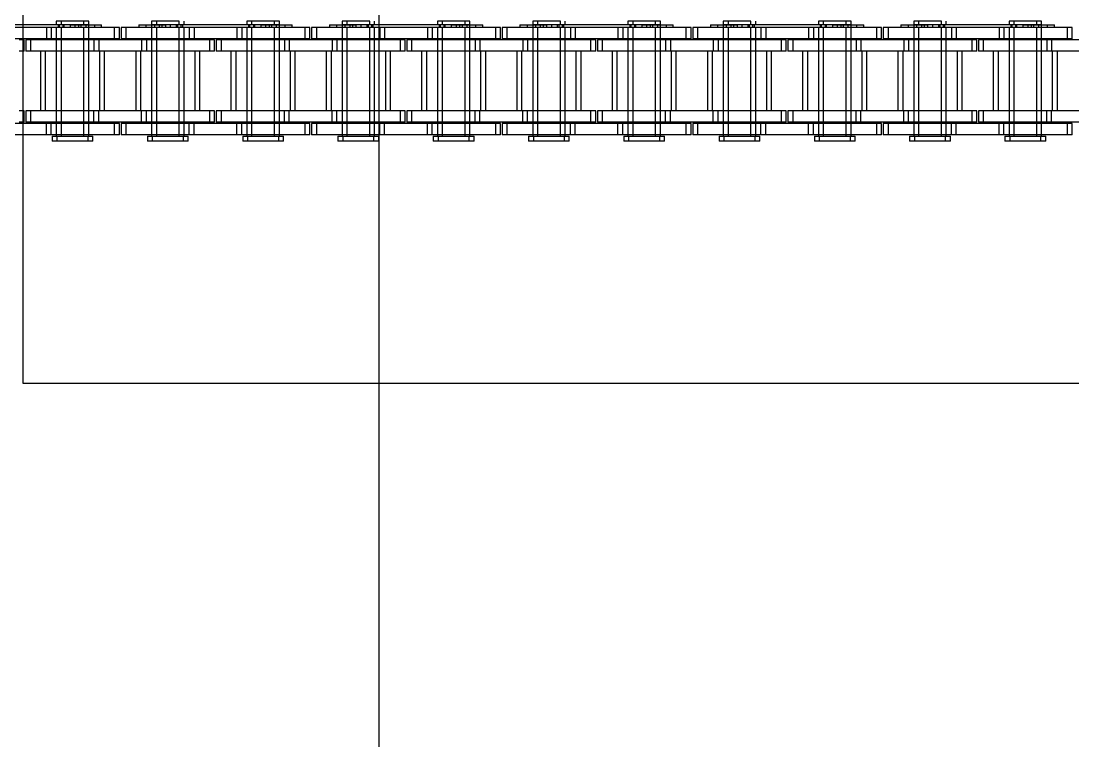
# Model space of a CAD drawing. Header units: metres. Extents: x 0 to 21025, y 0 to 14850.
# Drawn here: x 5540.3 to 5680.5, y 9213.5 to 9309.4 of the extents above; entities that cross this region are included whole.
import ezdxf

# ---------------------------------------------------------------- set-up
doc = ezdxf.new("R2010")
doc.units = ezdxf.units.M
doc.header["$LTSCALE"] = 25
doc.linetypes.add('HIDDEN2', pattern=[4.7625, 3.175, -1.5875])
doc.layers.add('SL4', color=4, linetype='Continuous')
doc.layers.add('ST1', color=7, linetype='HIDDEN2')

msp = doc.modelspace()

# ---------------------------------------------------------------- linework, layer by layer
at = {"layer": 'SL4'}
for p, q in [((5540.514, 9326.624), (5540.514, 9261.149)), ((5540.514, 9308.873), (5535.514, 9308.873)), ((5540.514, 9308.541), (5537.303, 9308.541)), ((5540.514, 9307.021), (5537.303, 9307.021)), ((5540.514, 9306.869), (5540.048, 9306.869)), ((5540.514, 9305.349), (5540.048, 9305.349)), ((5540.514, 9297.419), (5540.048, 9297.419)), ((5540.514, 9295.747), (5537.303, 9295.747)), ((5540.514, 9295.899), (5540.048, 9295.899)), ((5540.514, 9294.227), (5537.303, 9294.227)), ((5540.514, 9261.149), (6206.092, 9261.149)), ((5588.014, 9121.619), (5588.014, 9261.149))]:
    msp.add_line(p, q, dxfattribs=at)
at = {"layer": 'ST1'}
for p, q in [((5588.014, 9261.149), (5588.014, 9333.621)), ((5548.673, 9309.384), (5544.983, 9309.384)), ((5544.983, 9309.384), (5544.983, 9308.91)), ((5545.623, 9309.384), (5545.623, 9308.91)), ((5549.313, 9309.384), (5548.673, 9309.384)), ((5548.673, 9308.91), (5548.673, 9309.384)), ((5549.313, 9308.91), (5549.313, 9309.384)), ((5561.373, 9309.384), (5557.683, 9309.384)), ((5557.683, 9309.384), (5557.683, 9308.91)), ((5558.323, 9309.384), (5558.323, 9308.91)), ((5561.373, 9308.91), (5561.373, 9309.384)), ((5562.013, 9308.91), (5562.013, 9309.384)), ((5574.073, 9309.384), (5570.383, 9309.384)), ((5570.383, 9309.384), (5570.383, 9308.91)), ((5571.023, 9309.384), (5571.023, 9308.91)), ((5574.713, 9309.384), (5574.073, 9309.384)), ((5574.073, 9308.91), (5574.073, 9309.384)), ((5574.713, 9308.91), (5574.713, 9309.384)), ((5586.773, 9309.384), (5583.083, 9309.384)), ((5583.083, 9309.384), (5583.083, 9308.91)), ((5583.723, 9309.384), (5583.723, 9308.91)), ((5586.773, 9308.91), (5586.773, 9309.384)), ((5587.413, 9308.91), (5587.413, 9309.384)), ((5599.473, 9309.384), (5595.783, 9309.384)), ((5595.783, 9309.384), (5595.783, 9308.91)), ((5596.423, 9309.384), (5596.423, 9308.91)), ((5600.113, 9309.384), (5599.473, 9309.384)), ((5599.473, 9308.91), (5599.473, 9309.384)), ((5600.113, 9308.91), (5600.113, 9309.384)), ((5612.173, 9309.384), (5608.483, 9309.384)), ((5608.483, 9309.384), (5608.483, 9308.91)), ((5609.123, 9309.384), (5609.123, 9308.91)), ((5612.173, 9308.91), (5612.173, 9309.384)), ((5612.813, 9308.91), (5612.813, 9309.384)), ((5624.873, 9309.384), (5621.183, 9309.384)), ((5621.183, 9309.384), (5621.183, 9308.91)), ((5621.823, 9309.384), (5621.823, 9308.91)), ((5625.513, 9309.384), (5624.873, 9309.384)), ((5624.873, 9308.91), (5624.873, 9309.384)), ((5625.513, 9308.91), (5625.513, 9309.384)), ((5637.573, 9309.384), (5633.883, 9309.384)), ((5633.883, 9309.384), (5633.883, 9308.91)), ((5634.523, 9309.384), (5634.523, 9308.91)), ((5637.573, 9308.91), (5637.573, 9309.384)), ((5638.213, 9308.91), (5638.213, 9309.384)), ((5650.273, 9309.384), (5646.583, 9309.384)), ((5646.583, 9309.384), (5646.583, 9308.91)), ((5647.223, 9309.384), (5647.223, 9308.91)), ((5650.913, 9309.384), (5650.273, 9309.384)), ((5650.273, 9308.91), (5650.273, 9309.384)), ((5650.913, 9308.91), (5650.913, 9309.384)), ((5662.973, 9309.384), (5659.283, 9309.384)), ((5659.283, 9309.384), (5659.283, 9308.91)), ((5659.922, 9309.384), (5659.922, 9308.91)), ((5662.973, 9308.91), (5662.973, 9309.384)), ((5663.612, 9308.91), (5663.612, 9309.384)), ((5675.673, 9309.384), (5671.983, 9309.384)), ((5671.983, 9309.384), (5671.983, 9308.91)), ((5672.622, 9309.384), (5672.622, 9308.91)), ((5676.312, 9309.384), (5675.673, 9309.384)), ((5675.673, 9308.91), (5675.673, 9309.384)), ((5676.312, 9308.91), (5676.312, 9309.384)), ((5546.828, 9308.873), (5540.514, 9308.873)), ((5543.653, 9308.541), (5540.514, 9308.541)), ((5543.653, 9308.541), (5543.653, 9307.021)), ((5552.748, 9308.541), (5543.653, 9308.541)), ((5544.293, 9308.541), (5544.293, 9307.021)), ((5544.983, 9308.91), (5548.673, 9308.91)), ((5544.983, 9308.541), (5544.983, 9307.021)), ((5544.983, 9308.541), (5544.983, 9294.042)), ((5545.209, 9308.873), (5545.209, 9308.541)), ((5545.352, 9308.91), (5545.352, 9308.541)), ((5545.623, 9308.541), (5545.623, 9307.021)), ((5545.623, 9308.541), (5545.623, 9294.042)), ((5545.849, 9308.873), (5545.849, 9308.541)), ((5545.992, 9308.91), (5545.992, 9308.541)), ((5546.828, 9308.873), (5546.828, 9308.541)), ((5546.828, 9308.873), (5550.059, 9308.873)), ((5547.468, 9308.873), (5547.468, 9308.541)), ((5547.935, 9308.873), (5547.935, 9308.541)), ((5548.304, 9308.541), (5548.304, 9308.91)), ((5548.673, 9308.91), (5549.313, 9308.91)), ((5548.673, 9307.021), (5548.673, 9308.541)), ((5548.673, 9294.042), (5548.673, 9308.541)), ((5548.944, 9308.541), (5548.944, 9308.91)), ((5549.313, 9307.021), (5549.313, 9308.873)), ((5549.313, 9294.042), (5549.313, 9308.541)), ((5550.059, 9308.873), (5551.02, 9308.873)), ((5550.059, 9308.873), (5550.059, 9308.541)), ((5551.02, 9308.541), (5551.02, 9308.873)), ((5553.388, 9308.541), (5552.748, 9308.541)), ((5552.748, 9307.021), (5552.748, 9308.541)), ((5553.388, 9307.021), (5553.388, 9308.541)), ((5562.703, 9308.541), (5553.608, 9308.541)), ((5553.608, 9308.541), (5553.608, 9307.021)), ((5554.248, 9308.541), (5554.248, 9307.021)), ((5555.976, 9308.873), (5559.528, 9308.873)), ((5555.976, 9308.873), (5555.976, 9308.541)), ((5556.937, 9308.873), (5556.937, 9308.541)), ((5557.683, 9308.91), (5561.373, 9308.91)), ((5557.683, 9308.873), (5557.683, 9307.021)), ((5557.683, 9308.541), (5557.683, 9294.042)), ((5558.052, 9308.91), (5558.052, 9308.541)), ((5558.323, 9308.541), (5558.323, 9307.021)), ((5558.323, 9308.541), (5558.323, 9294.042)), ((5558.692, 9308.91), (5558.692, 9308.541)), ((5559.061, 9308.873), (5559.061, 9308.541)), ((5559.528, 9308.873), (5559.528, 9308.541)), ((5572.228, 9308.873), (5559.528, 9308.873)), ((5560.168, 9308.873), (5560.168, 9308.541)), ((5561.004, 9308.541), (5561.004, 9308.91)), ((5561.147, 9308.873), (5561.147, 9308.541)), ((5561.373, 9308.91), (5562.013, 9308.91)), ((5561.373, 9307.021), (5561.373, 9308.541)), ((5561.373, 9294.042), (5561.373, 9308.541)), ((5561.644, 9308.541), (5561.644, 9308.91)), ((5561.787, 9308.873), (5561.787, 9308.541)), ((5562.013, 9307.021), (5562.013, 9308.541)), ((5562.013, 9294.042), (5562.013, 9308.541)), ((5562.703, 9308.541), (5562.703, 9307.021)), ((5569.053, 9308.541), (5562.703, 9308.541)), ((5563.343, 9308.541), (5563.343, 9307.021)), ((5569.053, 9308.541), (5569.053, 9307.021)), ((5578.148, 9308.541), (5569.053, 9308.541)), ((5569.693, 9308.541), (5569.693, 9307.021)), ((5570.383, 9308.91), (5574.073, 9308.91)), ((5570.383, 9308.541), (5570.383, 9307.021)), ((5570.383, 9308.541), (5570.383, 9294.042)), ((5570.609, 9308.873), (5570.609, 9308.541)), ((5570.752, 9308.91), (5570.752, 9308.541)), ((5571.023, 9308.541), (5571.023, 9307.021)), ((5571.023, 9308.541), (5571.023, 9294.042)), ((5571.249, 9308.873), (5571.249, 9308.541)), ((5571.392, 9308.91), (5571.392, 9308.541)), ((5572.228, 9308.873), (5572.228, 9308.541)), ((5572.228, 9308.873), (5575.459, 9308.873)), ((5572.868, 9308.873), (5572.868, 9308.541)), ((5573.335, 9308.873), (5573.335, 9308.541)), ((5573.704, 9308.541), (5573.704, 9308.91)), ((5574.073, 9308.91), (5574.713, 9308.91)), ((5574.073, 9307.021), (5574.073, 9308.541)), ((5574.073, 9294.042), (5574.073, 9308.541)), ((5574.344, 9308.541), (5574.344, 9308.91)), ((5574.713, 9307.021), (5574.713, 9308.873)), ((5574.713, 9294.042), (5574.713, 9308.541)), ((5575.459, 9308.873), (5576.42, 9308.873)), ((5575.459, 9308.873), (5575.459, 9308.541)), ((5576.42, 9308.541), (5576.42, 9308.873)), ((5578.788, 9308.541), (5578.148, 9308.541)), ((5578.148, 9307.021), (5578.148, 9308.541)), ((5578.788, 9307.021), (5578.788, 9308.541)), ((5588.103, 9308.541), (5579.008, 9308.541)), ((5579.008, 9308.541), (5579.008, 9307.021)), ((5579.648, 9308.541), (5579.648, 9307.021)), ((5581.376, 9308.873), (5584.928, 9308.873)), ((5581.376, 9308.873), (5581.376, 9308.541)), ((5582.337, 9308.873), (5582.337, 9308.541)), ((5583.083, 9308.91), (5586.773, 9308.91)), ((5583.083, 9308.873), (5583.083, 9307.021)), ((5583.083, 9308.541), (5583.083, 9294.042)), ((5583.452, 9308.91), (5583.452, 9308.541)), ((5583.723, 9308.541), (5583.723, 9307.021)), ((5583.723, 9308.541), (5583.723, 9294.042)), ((5584.092, 9308.91), (5584.092, 9308.541)), ((5584.461, 9308.873), (5584.461, 9308.541)), ((5584.928, 9308.873), (5584.928, 9308.541)), ((5597.628, 9308.873), (5584.928, 9308.873)), ((5585.568, 9308.873), (5585.568, 9308.541)), ((5586.404, 9308.541), (5586.404, 9308.91)), ((5586.547, 9308.873), (5586.547, 9308.541)), ((5586.773, 9308.91), (5587.413, 9308.91)), ((5586.773, 9307.021), (5586.773, 9308.541)), ((5586.773, 9294.042), (5586.773, 9308.541)), ((5587.044, 9308.541), (5587.044, 9308.91)), ((5587.187, 9308.873), (5587.187, 9308.541)), ((5587.413, 9307.021), (5587.413, 9308.541)), ((5587.413, 9294.042), (5587.413, 9308.541)), ((5588.103, 9308.541), (5588.103, 9307.021)), ((5594.453, 9308.541), (5588.103, 9308.541)), ((5588.743, 9308.541), (5588.743, 9307.021)), ((5594.453, 9308.541), (5594.453, 9307.021)), ((5603.548, 9308.541), (5594.453, 9308.541)), ((5595.093, 9308.541), (5595.093, 9307.021)), ((5595.783, 9308.91), (5599.473, 9308.91)), ((5595.783, 9308.541), (5595.783, 9307.021)), ((5595.783, 9308.541), (5595.783, 9294.042)), ((5596.009, 9308.873), (5596.009, 9308.541)), ((5596.152, 9308.91), (5596.152, 9308.541)), ((5596.423, 9308.541), (5596.423, 9307.021)), ((5596.423, 9308.541), (5596.423, 9294.042)), ((5596.649, 9308.873), (5596.649, 9308.541)), ((5596.792, 9308.91), (5596.792, 9308.541)), ((5597.628, 9308.873), (5597.628, 9308.541)), ((5597.628, 9308.873), (5600.859, 9308.873)), ((5598.268, 9308.873), (5598.268, 9308.541)), ((5598.735, 9308.873), (5598.735, 9308.541)), ((5599.104, 9308.541), (5599.104, 9308.91)), ((5599.473, 9308.91), (5600.113, 9308.91)), ((5599.473, 9307.021), (5599.473, 9308.541)), ((5599.473, 9294.042), (5599.473, 9308.541)), ((5599.744, 9308.541), (5599.744, 9308.91)), ((5600.113, 9307.021), (5600.113, 9308.873)), ((5600.113, 9294.042), (5600.113, 9308.541)), ((5600.859, 9308.873), (5601.82, 9308.873)), ((5600.859, 9308.873), (5600.859, 9308.541)), ((5601.82, 9308.541), (5601.82, 9308.873)), ((5604.188, 9308.541), (5603.548, 9308.541)), ((5603.548, 9307.021), (5603.548, 9308.541)), ((5604.188, 9307.021), (5604.188, 9308.541)), ((5613.503, 9308.541), (5604.408, 9308.541)), ((5604.408, 9308.541), (5604.408, 9307.021)), ((5605.048, 9308.541), (5605.048, 9307.021)), ((5606.776, 9308.873), (5610.328, 9308.873)), ((5606.776, 9308.873), (5606.776, 9308.541)), ((5607.737, 9308.873), (5607.737, 9308.541)), ((5608.483, 9308.91), (5612.173, 9308.91)), ((5608.483, 9308.873), (5608.483, 9307.021)), ((5608.483, 9308.541), (5608.483, 9294.042)), ((5608.852, 9308.91), (5608.852, 9308.541)), ((5609.123, 9308.541), (5609.123, 9307.021)), ((5609.123, 9308.541), (5609.123, 9294.042)), ((5609.492, 9308.91), (5609.492, 9308.541)), ((5609.861, 9308.873), (5609.861, 9308.541)), ((5610.328, 9308.873), (5610.328, 9308.541)), ((5623.028, 9308.873), (5610.328, 9308.873)), ((5610.968, 9308.873), (5610.968, 9308.541)), ((5611.804, 9308.541), (5611.804, 9308.91)), ((5611.947, 9308.873), (5611.947, 9308.541)), ((5612.173, 9308.91), (5612.813, 9308.91)), ((5612.173, 9307.021), (5612.173, 9308.541)), ((5612.173, 9294.042), (5612.173, 9308.541)), ((5612.444, 9308.541), (5612.444, 9308.91)), ((5612.587, 9308.873), (5612.587, 9308.541)), ((5612.813, 9307.021), (5612.813, 9308.541)), ((5612.813, 9294.042), (5612.813, 9308.541)), ((5613.503, 9308.541), (5613.503, 9307.021)), ((5619.853, 9308.541), (5613.503, 9308.541)), ((5614.143, 9308.541), (5614.143, 9307.021)), ((5619.853, 9308.541), (5619.853, 9307.021)), ((5628.948, 9308.541), (5619.853, 9308.541)), ((5620.493, 9308.541), (5620.493, 9307.021)), ((5621.183, 9308.91), (5624.873, 9308.91)), ((5621.183, 9308.541), (5621.183, 9307.021)), ((5621.183, 9308.541), (5621.183, 9294.042)), ((5621.409, 9308.873), (5621.409, 9308.541)), ((5621.552, 9308.91), (5621.552, 9308.541)), ((5621.823, 9308.541), (5621.823, 9307.021)), ((5621.823, 9308.541), (5621.823, 9294.042)), ((5622.049, 9308.873), (5622.049, 9308.541)), ((5622.192, 9308.91), (5622.192, 9308.541)), ((5623.028, 9308.873), (5623.028, 9308.541)), ((5623.028, 9308.873), (5626.259, 9308.873)), ((5623.668, 9308.873), (5623.668, 9308.541)), ((5624.135, 9308.873), (5624.135, 9308.541)), ((5624.504, 9308.541), (5624.504, 9308.91)), ((5624.873, 9308.91), (5625.513, 9308.91)), ((5624.873, 9307.021), (5624.873, 9308.541)), ((5624.873, 9294.042), (5624.873, 9308.541)), ((5625.144, 9308.541), (5625.144, 9308.91)), ((5625.513, 9307.021), (5625.513, 9308.873)), ((5625.513, 9294.042), (5625.513, 9308.541)), ((5626.259, 9308.873), (5627.22, 9308.873)), ((5626.259, 9308.873), (5626.259, 9308.541)), ((5627.22, 9308.541), (5627.22, 9308.873)), ((5629.588, 9308.541), (5628.948, 9308.541)), ((5628.948, 9307.021), (5628.948, 9308.541)), ((5629.588, 9307.021), (5629.588, 9308.541)), ((5638.903, 9308.541), (5629.808, 9308.541)), ((5629.808, 9308.541), (5629.808, 9307.021)), ((5630.448, 9308.541), (5630.448, 9307.021)), ((5632.176, 9308.873), (5635.728, 9308.873)), ((5632.176, 9308.873), (5632.176, 9308.541)), ((5633.137, 9308.873), (5633.137, 9308.541)), ((5633.883, 9308.91), (5637.573, 9308.91)), ((5633.883, 9308.873), (5633.883, 9307.021)), ((5633.883, 9308.541), (5633.883, 9294.042)), ((5634.252, 9308.91), (5634.252, 9308.541)), ((5634.523, 9308.541), (5634.523, 9307.021)), ((5634.523, 9308.541), (5634.523, 9294.042)), ((5634.892, 9308.91), (5634.892, 9308.541)), ((5635.261, 9308.873), (5635.261, 9308.541)), ((5635.728, 9308.873), (5635.728, 9308.541)), ((5648.428, 9308.873), (5635.728, 9308.873)), ((5636.368, 9308.873), (5636.368, 9308.541)), ((5637.204, 9308.541), (5637.204, 9308.91)), ((5637.347, 9308.873), (5637.347, 9308.541)), ((5637.573, 9308.91), (5638.213, 9308.91)), ((5637.573, 9307.021), (5637.573, 9308.541)), ((5637.573, 9294.042), (5637.573, 9308.541)), ((5637.844, 9308.541), (5637.844, 9308.91)), ((5637.987, 9308.873), (5637.987, 9308.541)), ((5638.213, 9307.021), (5638.213, 9308.541)), ((5638.213, 9294.042), (5638.213, 9308.541)), ((5638.903, 9308.541), (5638.903, 9307.021)), ((5645.253, 9308.541), (5638.903, 9308.541)), ((5639.543, 9308.541), (5639.543, 9307.021)), ((5645.253, 9308.541), (5645.253, 9307.021)), ((5654.348, 9308.541), (5645.253, 9308.541)), ((5645.893, 9308.541), (5645.893, 9307.021)), ((5646.583, 9308.91), (5650.273, 9308.91)), ((5646.583, 9308.541), (5646.583, 9307.021)), ((5646.583, 9308.541), (5646.583, 9294.042)), ((5646.809, 9308.873), (5646.809, 9308.541)), ((5646.952, 9308.91), (5646.952, 9308.541)), ((5647.223, 9308.541), (5647.223, 9307.021)), ((5647.223, 9308.541), (5647.223, 9294.042)), ((5647.448, 9308.873), (5647.448, 9308.541)), ((5647.592, 9308.91), (5647.592, 9308.541)), ((5648.428, 9308.873), (5648.428, 9308.541)), ((5648.428, 9308.873), (5651.659, 9308.873)), ((5649.068, 9308.873), (5649.068, 9308.541)), ((5649.535, 9308.873), (5649.535, 9308.541)), ((5649.904, 9308.541), (5649.904, 9308.91)), ((5650.273, 9308.91), (5650.913, 9308.91)), ((5650.273, 9307.021), (5650.273, 9308.541)), ((5650.273, 9294.042), (5650.273, 9308.541)), ((5650.544, 9308.541), (5650.544, 9308.91)), ((5650.913, 9307.021), (5650.913, 9308.873)), ((5650.913, 9294.042), (5650.913, 9308.541)), ((5651.659, 9308.873), (5652.62, 9308.873)), ((5651.659, 9308.873), (5651.659, 9308.541)), ((5652.62, 9308.541), (5652.62, 9308.873)), ((5654.988, 9308.541), (5654.348, 9308.541)), ((5654.348, 9307.021), (5654.348, 9308.541)), ((5654.988, 9307.021), (5654.988, 9308.541)), ((5664.303, 9308.541), (5655.208, 9308.541)), ((5655.208, 9308.541), (5655.208, 9307.021)), ((5655.847, 9308.541), (5655.847, 9307.021)), ((5657.576, 9308.873), (5661.128, 9308.873)), ((5657.576, 9308.873), (5657.576, 9308.541)), ((5658.537, 9308.873), (5658.537, 9308.541)), ((5659.283, 9308.91), (5662.973, 9308.91)), ((5659.283, 9308.873), (5659.283, 9307.021)), ((5659.283, 9308.541), (5659.283, 9294.042)), ((5659.652, 9308.91), (5659.652, 9308.541)), ((5659.922, 9308.541), (5659.922, 9307.021)), ((5659.922, 9308.541), (5659.922, 9294.042)), ((5660.291, 9308.91), (5660.291, 9308.541)), ((5660.66, 9308.873), (5660.66, 9308.541)), ((5661.128, 9308.873), (5661.128, 9308.541)), ((5673.828, 9308.873), (5661.128, 9308.873)), ((5661.767, 9308.873), (5661.767, 9308.541)), ((5662.604, 9308.541), (5662.604, 9308.91)), ((5662.747, 9308.873), (5662.747, 9308.541)), ((5662.973, 9308.91), (5663.612, 9308.91)), ((5662.973, 9307.021), (5662.973, 9308.541)), ((5662.973, 9294.042), (5662.973, 9308.541)), ((5663.243, 9308.541), (5663.243, 9308.91)), ((5663.387, 9308.873), (5663.387, 9308.541)), ((5663.612, 9307.021), (5663.612, 9308.541)), ((5663.612, 9294.042), (5663.612, 9308.541)), ((5664.303, 9308.541), (5664.303, 9307.021)), ((5670.653, 9308.541), (5664.303, 9308.541)), ((5664.942, 9308.541), (5664.942, 9307.021)), ((5670.653, 9308.541), (5670.653, 9307.021)), ((5679.748, 9308.541), (5670.653, 9308.541)), ((5671.292, 9308.541), (5671.292, 9307.021)), ((5671.983, 9308.91), (5675.673, 9308.91)), ((5671.983, 9308.541), (5671.983, 9307.021)), ((5671.983, 9308.541), (5671.983, 9294.042)), ((5672.209, 9308.873), (5672.209, 9308.541)), ((5672.352, 9308.91), (5672.352, 9308.541)), ((5672.622, 9308.541), (5672.622, 9307.021)), ((5672.622, 9308.541), (5672.622, 9294.042)), ((5672.848, 9308.873), (5672.848, 9308.541)), ((5672.991, 9308.91), (5672.991, 9308.541)), ((5673.828, 9308.873), (5673.828, 9308.541)), ((5673.828, 9308.873), (5677.059, 9308.873)), ((5674.467, 9308.873), (5674.467, 9308.541)), ((5674.935, 9308.873), (5674.935, 9308.541)), ((5675.304, 9308.541), (5675.304, 9308.91)), ((5675.673, 9308.91), (5676.312, 9308.91)), ((5675.673, 9307.021), (5675.673, 9308.541)), ((5675.673, 9294.042), (5675.673, 9308.541)), ((5675.943, 9308.541), (5675.943, 9308.91)), ((5676.312, 9307.021), (5676.312, 9308.873)), ((5676.312, 9294.042), (5676.312, 9308.541)), ((5677.059, 9308.873), (5678.019, 9308.873)), ((5677.059, 9308.873), (5677.059, 9308.541)), ((5678.019, 9308.541), (5678.019, 9308.873)), ((5680.387, 9308.541), (5679.748, 9308.541)), ((5679.748, 9307.021), (5679.748, 9308.541)), ((5680.387, 9307.021), (5680.387, 9308.541)), ((5543.653, 9307.021), (5540.514, 9307.021)), ((5540.688, 9306.869), (5540.514, 9306.869)), ((5540.688, 9305.349), (5540.688, 9306.869)), ((5550.003, 9306.869), (5540.908, 9306.869)), ((5540.908, 9306.869), (5540.908, 9305.349)), ((5541.548, 9306.869), (5541.548, 9305.349)), ((5552.748, 9307.021), (5543.653, 9307.021)), ((5544.983, 9306.869), (5544.983, 9305.349)), ((5545.623, 9306.869), (5545.623, 9305.349)), ((5548.673, 9305.349), (5548.673, 9306.869)), ((5549.313, 9305.349), (5549.313, 9306.869)), ((5550.003, 9306.869), (5550.003, 9305.349)), ((5556.353, 9306.869), (5550.003, 9306.869)), ((5550.643, 9306.869), (5550.643, 9305.349)), ((5553.388, 9307.021), (5552.748, 9307.021)), ((5562.703, 9307.021), (5553.608, 9307.021)), ((5556.353, 9306.869), (5556.353, 9305.349)), ((5565.448, 9306.869), (5556.353, 9306.869)), ((5556.993, 9306.869), (5556.993, 9305.349)), ((5557.683, 9306.869), (5557.683, 9305.349)), ((5558.323, 9306.869), (5558.323, 9305.349)), ((5561.373, 9305.349), (5561.373, 9306.869)), ((5562.013, 9305.349), (5562.013, 9306.869)), ((5569.053, 9307.021), (5562.703, 9307.021)), ((5566.088, 9306.869), (5565.448, 9306.869)), ((5565.448, 9305.349), (5565.448, 9306.869)), ((5566.088, 9305.349), (5566.088, 9306.869)), ((5575.403, 9306.869), (5566.308, 9306.869)), ((5566.308, 9306.869), (5566.308, 9305.349)), ((5566.948, 9306.869), (5566.948, 9305.349)), ((5578.148, 9307.021), (5569.053, 9307.021)), ((5570.383, 9306.869), (5570.383, 9305.349)), ((5571.023, 9306.869), (5571.023, 9305.349)), ((5574.073, 9305.349), (5574.073, 9306.869)), ((5574.713, 9305.349), (5574.713, 9306.869)), ((5575.403, 9306.869), (5575.403, 9305.349)), ((5581.753, 9306.869), (5575.403, 9306.869)), ((5576.043, 9306.869), (5576.043, 9305.349)), ((5578.788, 9307.021), (5578.148, 9307.021)), ((5588.103, 9307.021), (5579.008, 9307.021)), ((5581.753, 9306.869), (5581.753, 9305.349)), ((5590.848, 9306.869), (5581.753, 9306.869)), ((5582.393, 9306.869), (5582.393, 9305.349)), ((5583.083, 9306.869), (5583.083, 9305.349)), ((5583.723, 9306.869), (5583.723, 9305.349)), ((5586.773, 9305.349), (5586.773, 9306.869)), ((5587.413, 9305.349), (5587.413, 9306.869)), ((5594.453, 9307.021), (5588.103, 9307.021)), ((5591.488, 9306.869), (5590.848, 9306.869)), ((5590.848, 9305.349), (5590.848, 9306.869)), ((5591.488, 9305.349), (5591.488, 9306.869)), ((5600.803, 9306.869), (5591.708, 9306.869)), ((5591.708, 9306.869), (5591.708, 9305.349)), ((5592.348, 9306.869), (5592.348, 9305.349)), ((5603.548, 9307.021), (5594.453, 9307.021)), ((5595.783, 9306.869), (5595.783, 9305.349)), ((5596.423, 9306.869), (5596.423, 9305.349)), ((5599.473, 9305.349), (5599.473, 9306.869)), ((5600.113, 9305.349), (5600.113, 9306.869)), ((5600.803, 9306.869), (5600.803, 9305.349)), ((5607.153, 9306.869), (5600.803, 9306.869)), ((5601.443, 9306.869), (5601.443, 9305.349)), ((5604.188, 9307.021), (5603.548, 9307.021)), ((5613.503, 9307.021), (5604.408, 9307.021)), ((5607.153, 9306.869), (5607.153, 9305.349)), ((5616.248, 9306.869), (5607.153, 9306.869)), ((5607.793, 9306.869), (5607.793, 9305.349)), ((5608.483, 9306.869), (5608.483, 9305.349)), ((5609.123, 9306.869), (5609.123, 9305.349)), ((5612.173, 9305.349), (5612.173, 9306.869)), ((5612.813, 9305.349), (5612.813, 9306.869)), ((5619.853, 9307.021), (5613.503, 9307.021)), ((5616.888, 9306.869), (5616.248, 9306.869)), ((5616.248, 9305.349), (5616.248, 9306.869)), ((5616.888, 9305.349), (5616.888, 9306.869)), ((5626.203, 9306.869), (5617.108, 9306.869)), ((5617.108, 9306.869), (5617.108, 9305.349)), ((5617.748, 9306.869), (5617.748, 9305.349)), ((5628.948, 9307.021), (5619.853, 9307.021)), ((5621.183, 9306.869), (5621.183, 9305.349)), ((5621.823, 9306.869), (5621.823, 9305.349)), ((5624.873, 9305.349), (5624.873, 9306.869)), ((5625.513, 9305.349), (5625.513, 9306.869)), ((5626.203, 9306.869), (5626.203, 9305.349)), ((5632.553, 9306.869), (5626.203, 9306.869)), ((5626.843, 9306.869), (5626.843, 9305.349)), ((5629.588, 9307.021), (5628.948, 9307.021)), ((5638.903, 9307.021), (5629.808, 9307.021)), ((5632.553, 9306.869), (5632.553, 9305.349)), ((5641.648, 9306.869), (5632.553, 9306.869)), ((5633.193, 9306.869), (5633.193, 9305.349)), ((5633.883, 9306.869), (5633.883, 9305.349)), ((5634.523, 9306.869), (5634.523, 9305.349)), ((5637.573, 9305.349), (5637.573, 9306.869)), ((5638.213, 9305.349), (5638.213, 9306.869)), ((5645.253, 9307.021), (5638.903, 9307.021)), ((5642.288, 9306.869), (5641.648, 9306.869)), ((5641.648, 9305.349), (5641.648, 9306.869)), ((5642.288, 9305.349), (5642.288, 9306.869)), ((5651.603, 9306.869), (5642.508, 9306.869)), ((5642.508, 9306.869), (5642.508, 9305.349)), ((5643.148, 9306.869), (5643.148, 9305.349)), ((5654.348, 9307.021), (5645.253, 9307.021)), ((5646.583, 9306.869), (5646.583, 9305.349)), ((5647.223, 9306.869), (5647.223, 9305.349)), ((5650.273, 9305.349), (5650.273, 9306.869)), ((5650.913, 9305.349), (5650.913, 9306.869)), ((5651.603, 9306.869), (5651.603, 9305.349)), ((5657.953, 9306.869), (5651.603, 9306.869)), ((5652.243, 9306.869), (5652.243, 9305.349)), ((5654.988, 9307.021), (5654.348, 9307.021)), ((5664.303, 9307.021), (5655.208, 9307.021)), ((5657.953, 9306.869), (5657.953, 9305.349)), ((5667.048, 9306.869), (5657.953, 9306.869)), ((5658.593, 9306.869), (5658.593, 9305.349)), ((5659.283, 9306.869), (5659.283, 9305.349)), ((5659.922, 9306.869), (5659.922, 9305.349)), ((5662.973, 9305.349), (5662.973, 9306.869)), ((5663.612, 9305.349), (5663.612, 9306.869)), ((5670.653, 9307.021), (5664.303, 9307.021)), ((5667.688, 9306.869), (5667.048, 9306.869)), ((5667.048, 9305.349), (5667.048, 9306.869)), ((5667.688, 9305.349), (5667.688, 9306.869)), ((5677.003, 9306.869), (5667.908, 9306.869)), ((5667.908, 9306.869), (5667.908, 9305.349)), ((5668.547, 9306.869), (5668.547, 9305.349)), ((5679.748, 9307.021), (5670.653, 9307.021)), ((5671.983, 9306.869), (5671.983, 9305.349)), ((5672.622, 9306.869), (5672.622, 9305.349)), ((5675.673, 9305.349), (5675.673, 9306.869)), ((5676.312, 9305.349), (5676.312, 9306.869)), ((5677.003, 9306.869), (5677.003, 9305.349)), ((5683.353, 9306.869), (5677.003, 9306.869)), ((5677.642, 9306.869), (5677.642, 9305.349)), ((5680.387, 9307.021), (5679.748, 9307.021)), ((5540.688, 9305.349), (5540.514, 9305.349)), ((5550.003, 9305.349), (5540.908, 9305.349)), ((5542.868, 9305.349), (5542.868, 9297.419)), ((5543.508, 9305.349), (5543.508, 9297.419)), ((5544.983, 9305.349), (5544.983, 9297.419)), ((5545.623, 9305.349), (5545.623, 9297.419)), ((5548.673, 9297.419), (5548.673, 9305.349)), ((5549.313, 9297.419), (5549.313, 9305.349)), ((5556.353, 9305.349), (5550.003, 9305.349)), ((5550.788, 9297.419), (5550.788, 9305.349)), ((5551.428, 9297.419), (5551.428, 9305.349)), ((5555.568, 9305.349), (5555.568, 9297.419)), ((5556.208, 9305.349), (5556.208, 9297.419)), ((5565.448, 9305.349), (5556.353, 9305.349)), ((5557.683, 9305.349), (5557.683, 9297.419)), ((5558.323, 9305.349), (5558.323, 9297.419)), ((5561.373, 9297.419), (5561.373, 9305.349)), ((5562.013, 9297.419), (5562.013, 9305.349)), ((5563.488, 9297.419), (5563.488, 9305.349)), ((5564.128, 9297.419), (5564.128, 9305.349)), ((5566.088, 9305.349), (5565.448, 9305.349)), ((5575.403, 9305.349), (5566.308, 9305.349)), ((5568.268, 9305.349), (5568.268, 9297.419)), ((5568.908, 9305.349), (5568.908, 9297.419)), ((5570.383, 9305.349), (5570.383, 9297.419)), ((5571.023, 9305.349), (5571.023, 9297.419)), ((5574.073, 9297.419), (5574.073, 9305.349)), ((5574.713, 9297.419), (5574.713, 9305.349)), ((5581.753, 9305.349), (5575.403, 9305.349)), ((5576.188, 9297.419), (5576.188, 9305.349)), ((5576.828, 9297.419), (5576.828, 9305.349)), ((5580.968, 9305.349), (5580.968, 9297.419)), ((5581.608, 9305.349), (5581.608, 9297.419)), ((5590.848, 9305.349), (5581.753, 9305.349)), ((5583.083, 9305.349), (5583.083, 9297.419)), ((5583.723, 9305.349), (5583.723, 9297.419)), ((5586.773, 9297.419), (5586.773, 9305.349)), ((5587.413, 9297.419), (5587.413, 9305.349)), ((5588.888, 9297.419), (5588.888, 9305.349)), ((5589.528, 9297.419), (5589.528, 9305.349)), ((5591.488, 9305.349), (5590.848, 9305.349)), ((5600.803, 9305.349), (5591.708, 9305.349)), ((5593.668, 9305.349), (5593.668, 9297.419)), ((5594.308, 9305.349), (5594.308, 9297.419)), ((5595.783, 9305.349), (5595.783, 9297.419)), ((5596.423, 9305.349), (5596.423, 9297.419)), ((5599.473, 9297.419), (5599.473, 9305.349)), ((5600.113, 9297.419), (5600.113, 9305.349)), ((5607.153, 9305.349), (5600.803, 9305.349)), ((5601.588, 9297.419), (5601.588, 9305.349)), ((5602.228, 9297.419), (5602.228, 9305.349)), ((5606.368, 9305.349), (5606.368, 9297.419)), ((5607.008, 9305.349), (5607.008, 9297.419)), ((5616.248, 9305.349), (5607.153, 9305.349)), ((5608.483, 9305.349), (5608.483, 9297.419)), ((5609.123, 9305.349), (5609.123, 9297.419)), ((5612.173, 9297.419), (5612.173, 9305.349)), ((5612.813, 9297.419), (5612.813, 9305.349)), ((5614.288, 9297.419), (5614.288, 9305.349)), ((5614.928, 9297.419), (5614.928, 9305.349)), ((5616.888, 9305.349), (5616.248, 9305.349)), ((5626.203, 9305.349), (5617.108, 9305.349)), ((5619.068, 9305.349), (5619.068, 9297.419)), ((5619.708, 9305.349), (5619.708, 9297.419)), ((5621.183, 9305.349), (5621.183, 9297.419)), ((5621.823, 9305.349), (5621.823, 9297.419)), ((5624.873, 9297.419), (5624.873, 9305.349)), ((5625.513, 9297.419), (5625.513, 9305.349)), ((5632.553, 9305.349), (5626.203, 9305.349)), ((5626.988, 9297.419), (5626.988, 9305.349)), ((5627.628, 9297.419), (5627.628, 9305.349)), ((5631.768, 9305.349), (5631.768, 9297.419)), ((5632.408, 9305.349), (5632.408, 9297.419)), ((5641.648, 9305.349), (5632.553, 9305.349)), ((5633.883, 9305.349), (5633.883, 9297.419)), ((5634.523, 9305.349), (5634.523, 9297.419)), ((5637.573, 9297.419), (5637.573, 9305.349)), ((5638.213, 9297.419), (5638.213, 9305.349)), ((5639.688, 9297.419), (5639.688, 9305.349)), ((5640.328, 9297.419), (5640.328, 9305.349)), ((5642.288, 9305.349), (5641.648, 9305.349)), ((5651.603, 9305.349), (5642.508, 9305.349)), ((5644.468, 9305.349), (5644.468, 9297.419)), ((5645.108, 9305.349), (5645.108, 9297.419)), ((5646.583, 9305.349), (5646.583, 9297.419)), ((5647.223, 9305.349), (5647.223, 9297.419)), ((5650.273, 9297.419), (5650.273, 9305.349)), ((5650.913, 9297.419), (5650.913, 9305.349)), ((5657.953, 9305.349), (5651.603, 9305.349)), ((5652.388, 9297.419), (5652.388, 9305.349)), ((5653.028, 9297.419), (5653.028, 9305.349)), ((5657.168, 9305.349), (5657.168, 9297.419)), ((5657.808, 9305.349), (5657.808, 9297.419)), ((5667.048, 9305.349), (5657.953, 9305.349)), ((5659.283, 9305.349), (5659.283, 9297.419)), ((5659.922, 9305.349), (5659.922, 9297.419)), ((5662.973, 9297.419), (5662.973, 9305.349)), ((5663.612, 9297.419), (5663.612, 9305.349)), ((5665.088, 9297.419), (5665.088, 9305.349)), ((5665.728, 9297.419), (5665.728, 9305.349)), ((5667.688, 9305.349), (5667.048, 9305.349)), ((5677.003, 9305.349), (5667.908, 9305.349)), ((5669.868, 9305.349), (5669.868, 9297.419)), ((5670.507, 9305.349), (5670.507, 9297.419)), ((5671.983, 9305.349), (5671.983, 9297.419)), ((5672.622, 9305.349), (5672.622, 9297.419)), ((5675.673, 9297.419), (5675.673, 9305.349)), ((5676.312, 9297.419), (5676.312, 9305.349)), ((5683.353, 9305.349), (5677.003, 9305.349)), ((5677.788, 9297.419), (5677.788, 9305.349)), ((5678.427, 9297.419), (5678.427, 9305.349)), ((5540.688, 9297.419), (5540.514, 9297.419)), ((5540.688, 9295.899), (5540.688, 9297.419)), ((5550.003, 9297.419), (5540.908, 9297.419)), ((5540.908, 9297.419), (5540.908, 9295.899)), ((5541.548, 9297.419), (5541.548, 9295.899)), ((5544.983, 9297.419), (5544.983, 9295.899)), ((5545.623, 9297.419), (5545.623, 9295.899)), ((5548.673, 9295.899), (5548.673, 9297.419)), ((5549.313, 9295.899), (5549.313, 9297.419)), ((5550.003, 9295.899), (5550.003, 9297.419)), ((5556.353, 9297.419), (5550.003, 9297.419)), ((5550.643, 9295.899), (5550.643, 9297.419)), ((5556.353, 9295.899), (5556.353, 9297.419)), ((5565.448, 9297.419), (5556.353, 9297.419)), ((5556.993, 9295.899), (5556.993, 9297.419)), ((5557.683, 9297.419), (5557.683, 9295.899)), ((5558.323, 9297.419), (5558.323, 9295.899)), ((5561.373, 9295.899), (5561.373, 9297.419)), ((5562.013, 9295.899), (5562.013, 9297.419)), ((5566.088, 9297.419), (5565.448, 9297.419)), ((5565.448, 9295.899), (5565.448, 9297.419)), ((5566.088, 9295.899), (5566.088, 9297.419)), ((5575.403, 9297.419), (5566.308, 9297.419)), ((5566.308, 9297.419), (5566.308, 9295.899)), ((5566.948, 9297.419), (5566.948, 9295.899)), ((5570.383, 9297.419), (5570.383, 9295.899)), ((5571.023, 9297.419), (5571.023, 9295.899)), ((5574.073, 9295.899), (5574.073, 9297.419)), ((5574.713, 9295.899), (5574.713, 9297.419)), ((5575.403, 9295.899), (5575.403, 9297.419)), ((5581.753, 9297.419), (5575.403, 9297.419)), ((5576.043, 9295.899), (5576.043, 9297.419)), ((5581.753, 9295.899), (5581.753, 9297.419)), ((5590.848, 9297.419), (5581.753, 9297.419)), ((5582.393, 9295.899), (5582.393, 9297.419)), ((5583.083, 9297.419), (5583.083, 9295.899)), ((5583.723, 9297.419), (5583.723, 9295.899)), ((5586.773, 9295.899), (5586.773, 9297.419)), ((5587.413, 9295.899), (5587.413, 9297.419)), ((5591.488, 9297.419), (5590.848, 9297.419)), ((5590.848, 9295.899), (5590.848, 9297.419)), ((5591.488, 9295.899), (5591.488, 9297.419)), ((5600.803, 9297.419), (5591.708, 9297.419)), ((5591.708, 9297.419), (5591.708, 9295.899)), ((5592.348, 9297.419), (5592.348, 9295.899)), ((5595.783, 9297.419), (5595.783, 9295.899)), ((5596.423, 9297.419), (5596.423, 9295.899)), ((5599.473, 9295.899), (5599.473, 9297.419)), ((5600.113, 9295.899), (5600.113, 9297.419)), ((5600.803, 9295.899), (5600.803, 9297.419)), ((5607.153, 9297.419), (5600.803, 9297.419)), ((5601.443, 9295.899), (5601.443, 9297.419)), ((5607.153, 9295.899), (5607.153, 9297.419)), ((5616.248, 9297.419), (5607.153, 9297.419)), ((5607.793, 9295.899), (5607.793, 9297.419)), ((5608.483, 9297.419), (5608.483, 9295.899)), ((5609.123, 9297.419), (5609.123, 9295.899)), ((5612.173, 9295.899), (5612.173, 9297.419)), ((5612.813, 9295.899), (5612.813, 9297.419)), ((5616.888, 9297.419), (5616.248, 9297.419)), ((5616.248, 9295.899), (5616.248, 9297.419)), ((5616.888, 9295.899), (5616.888, 9297.419)), ((5626.203, 9297.419), (5617.108, 9297.419)), ((5617.108, 9297.419), (5617.108, 9295.899)), ((5617.748, 9297.419), (5617.748, 9295.899)), ((5621.183, 9297.419), (5621.183, 9295.899)), ((5621.823, 9297.419), (5621.823, 9295.899)), ((5624.873, 9295.899), (5624.873, 9297.419)), ((5625.513, 9295.899), (5625.513, 9297.419)), ((5626.203, 9295.899), (5626.203, 9297.419)), ((5632.553, 9297.419), (5626.203, 9297.419)), ((5626.843, 9295.899), (5626.843, 9297.419)), ((5632.553, 9295.899), (5632.553, 9297.419)), ((5641.648, 9297.419), (5632.553, 9297.419)), ((5633.193, 9295.899), (5633.193, 9297.419)), ((5633.883, 9297.419), (5633.883, 9295.899)), ((5634.523, 9297.419), (5634.523, 9295.899)), ((5637.573, 9295.899), (5637.573, 9297.419)), ((5638.213, 9295.899), (5638.213, 9297.419)), ((5642.288, 9297.419), (5641.648, 9297.419)), ((5641.648, 9295.899), (5641.648, 9297.419)), ((5642.288, 9295.899), (5642.288, 9297.419)), ((5651.603, 9297.419), (5642.508, 9297.419)), ((5642.508, 9297.419), (5642.508, 9295.899)), ((5643.148, 9297.419), (5643.148, 9295.899)), ((5646.583, 9297.419), (5646.583, 9295.899)), ((5647.223, 9297.419), (5647.223, 9295.899)), ((5650.273, 9295.899), (5650.273, 9297.419)), ((5650.913, 9295.899), (5650.913, 9297.419)), ((5651.603, 9295.899), (5651.603, 9297.419)), ((5657.953, 9297.419), (5651.603, 9297.419)), ((5652.243, 9295.899), (5652.243, 9297.419)), ((5657.953, 9295.899), (5657.953, 9297.419)), ((5667.048, 9297.419), (5657.953, 9297.419)), ((5658.593, 9295.899), (5658.593, 9297.419)), ((5659.283, 9297.419), (5659.283, 9295.899)), ((5659.922, 9297.419), (5659.922, 9295.899)), ((5662.973, 9295.899), (5662.973, 9297.419)), ((5663.612, 9295.899), (5663.612, 9297.419)), ((5667.688, 9297.419), (5667.048, 9297.419)), ((5667.048, 9295.899), (5667.048, 9297.419)), ((5667.688, 9295.899), (5667.688, 9297.419)), ((5677.003, 9297.419), (5667.908, 9297.419)), ((5667.908, 9297.419), (5667.908, 9295.899)), ((5668.547, 9297.419), (5668.547, 9295.899)), ((5671.983, 9297.419), (5671.983, 9295.899)), ((5672.622, 9297.419), (5672.622, 9295.899)), ((5675.673, 9295.899), (5675.673, 9297.419)), ((5676.312, 9295.899), (5676.312, 9297.419)), ((5677.003, 9295.899), (5677.003, 9297.419)), ((5683.353, 9297.419), (5677.003, 9297.419)), ((5677.642, 9295.899), (5677.642, 9297.419)), ((5540.688, 9295.899), (5540.514, 9295.899)), ((5543.653, 9295.747), (5540.514, 9295.747)), ((5550.003, 9295.899), (5540.908, 9295.899)), ((5543.653, 9294.227), (5543.653, 9295.747)), ((5552.748, 9295.747), (5543.653, 9295.747)), ((5544.293, 9294.227), (5544.293, 9295.747)), ((5544.983, 9295.747), (5544.983, 9294.227)), ((5545.623, 9295.747), (5545.623, 9294.227)), ((5548.673, 9294.227), (5548.673, 9295.747)), ((5549.313, 9294.227), (5549.313, 9295.747)), ((5556.353, 9295.899), (5550.003, 9295.899)), ((5553.388, 9295.747), (5552.748, 9295.747)), ((5552.748, 9294.227), (5552.748, 9295.747)), ((5553.388, 9294.227), (5553.388, 9295.747)), ((5562.703, 9295.747), (5553.608, 9295.747)), ((5553.608, 9295.747), (5553.608, 9294.227)), ((5554.248, 9295.747), (5554.248, 9294.227)), ((5565.448, 9295.899), (5556.353, 9295.899)), ((5557.683, 9295.747), (5557.683, 9294.227)), ((5558.323, 9295.747), (5558.323, 9294.227)), ((5561.373, 9294.227), (5561.373, 9295.747)), ((5562.013, 9294.227), (5562.013, 9295.747)), ((5562.703, 9294.227), (5562.703, 9295.747)), ((5569.053, 9295.747), (5562.703, 9295.747)), ((5563.343, 9294.227), (5563.343, 9295.747)), ((5566.088, 9295.899), (5565.448, 9295.899)), ((5575.403, 9295.899), (5566.308, 9295.899)), ((5569.053, 9294.227), (5569.053, 9295.747)), ((5578.148, 9295.747), (5569.053, 9295.747)), ((5569.693, 9294.227), (5569.693, 9295.747)), ((5570.383, 9295.747), (5570.383, 9294.227)), ((5571.023, 9295.747), (5571.023, 9294.227)), ((5574.073, 9294.227), (5574.073, 9295.747)), ((5574.713, 9294.227), (5574.713, 9295.747)), ((5581.753, 9295.899), (5575.403, 9295.899)), ((5578.788, 9295.747), (5578.148, 9295.747)), ((5578.148, 9294.227), (5578.148, 9295.747)), ((5578.788, 9294.227), (5578.788, 9295.747)), ((5588.103, 9295.747), (5579.008, 9295.747)), ((5579.008, 9295.747), (5579.008, 9294.227)), ((5579.648, 9295.747), (5579.648, 9294.227)), ((5590.848, 9295.899), (5581.753, 9295.899)), ((5583.083, 9295.747), (5583.083, 9294.227)), ((5583.723, 9295.747), (5583.723, 9294.227)), ((5586.773, 9294.227), (5586.773, 9295.747)), ((5587.413, 9294.227), (5587.413, 9295.747)), ((5588.103, 9294.227), (5588.103, 9295.747)), ((5594.453, 9295.747), (5588.103, 9295.747)), ((5588.743, 9294.227), (5588.743, 9295.747)), ((5591.488, 9295.899), (5590.848, 9295.899)), ((5600.803, 9295.899), (5591.708, 9295.899)), ((5594.453, 9294.227), (5594.453, 9295.747)), ((5603.548, 9295.747), (5594.453, 9295.747)), ((5595.093, 9294.227), (5595.093, 9295.747)), ((5595.783, 9295.747), (5595.783, 9294.227)), ((5596.423, 9295.747), (5596.423, 9294.227)), ((5599.473, 9294.227), (5599.473, 9295.747)), ((5600.113, 9294.227), (5600.113, 9295.747)), ((5607.153, 9295.899), (5600.803, 9295.899)), ((5604.188, 9295.747), (5603.548, 9295.747)), ((5603.548, 9294.227), (5603.548, 9295.747)), ((5604.188, 9294.227), (5604.188, 9295.747)), ((5613.503, 9295.747), (5604.408, 9295.747)), ((5604.408, 9295.747), (5604.408, 9294.227)), ((5605.048, 9295.747), (5605.048, 9294.227)), ((5616.248, 9295.899), (5607.153, 9295.899)), ((5608.483, 9295.747), (5608.483, 9294.227)), ((5609.123, 9295.747), (5609.123, 9294.227)), ((5612.173, 9294.227), (5612.173, 9295.747)), ((5612.813, 9294.227), (5612.813, 9295.747)), ((5613.503, 9294.227), (5613.503, 9295.747)), ((5619.853, 9295.747), (5613.503, 9295.747)), ((5614.143, 9294.227), (5614.143, 9295.747)), ((5616.888, 9295.899), (5616.248, 9295.899)), ((5626.203, 9295.899), (5617.108, 9295.899)), ((5619.853, 9294.227), (5619.853, 9295.747)), ((5628.948, 9295.747), (5619.853, 9295.747)), ((5620.493, 9294.227), (5620.493, 9295.747)), ((5621.183, 9295.747), (5621.183, 9294.227)), ((5621.823, 9295.747), (5621.823, 9294.227)), ((5624.873, 9294.227), (5624.873, 9295.747)), ((5625.513, 9294.227), (5625.513, 9295.747)), ((5632.553, 9295.899), (5626.203, 9295.899)), ((5629.588, 9295.747), (5628.948, 9295.747)), ((5628.948, 9294.227), (5628.948, 9295.747)), ((5629.588, 9294.227), (5629.588, 9295.747)), ((5638.903, 9295.747), (5629.808, 9295.747)), ((5629.808, 9295.747), (5629.808, 9294.227)), ((5630.448, 9295.747), (5630.448, 9294.227)), ((5641.648, 9295.899), (5632.553, 9295.899)), ((5633.883, 9295.747), (5633.883, 9294.227)), ((5634.523, 9295.747), (5634.523, 9294.227)), ((5637.573, 9294.227), (5637.573, 9295.747)), ((5638.213, 9294.227), (5638.213, 9295.747)), ((5638.903, 9294.227), (5638.903, 9295.747)), ((5645.253, 9295.747), (5638.903, 9295.747)), ((5639.543, 9294.227), (5639.543, 9295.747)), ((5642.288, 9295.899), (5641.648, 9295.899)), ((5651.603, 9295.899), (5642.508, 9295.899)), ((5645.253, 9294.227), (5645.253, 9295.747)), ((5654.348, 9295.747), (5645.253, 9295.747)), ((5645.893, 9294.227), (5645.893, 9295.747)), ((5646.583, 9295.747), (5646.583, 9294.227)), ((5647.223, 9295.747), (5647.223, 9294.227)), ((5650.273, 9294.227), (5650.273, 9295.747)), ((5650.913, 9294.227), (5650.913, 9295.747)), ((5657.953, 9295.899), (5651.603, 9295.899)), ((5654.988, 9295.747), (5654.348, 9295.747)), ((5654.348, 9294.227), (5654.348, 9295.747)), ((5654.988, 9294.227), (5654.988, 9295.747)), ((5664.303, 9295.747), (5655.208, 9295.747)), ((5655.208, 9295.747), (5655.208, 9294.227)), ((5655.847, 9295.747), (5655.847, 9294.227)), ((5667.048, 9295.899), (5657.953, 9295.899)), ((5659.283, 9295.747), (5659.283, 9294.227)), ((5659.922, 9295.747), (5659.922, 9294.227)), ((5662.973, 9294.227), (5662.973, 9295.747)), ((5663.612, 9294.227), (5663.612, 9295.747)), ((5664.303, 9294.227), (5664.303, 9295.747)), ((5670.653, 9295.747), (5664.303, 9295.747)), ((5664.942, 9294.227), (5664.942, 9295.747)), ((5667.688, 9295.899), (5667.048, 9295.899)), ((5677.003, 9295.899), (5667.908, 9295.899)), ((5670.653, 9294.227), (5670.653, 9295.747)), ((5679.748, 9295.747), (5670.653, 9295.747)), ((5671.292, 9294.227), (5671.292, 9295.747)), ((5671.983, 9295.747), (5671.983, 9294.227)), ((5672.622, 9295.747), (5672.622, 9294.227)), ((5675.673, 9294.227), (5675.673, 9295.747)), ((5676.312, 9294.227), (5676.312, 9295.747)), ((5683.353, 9295.899), (5677.003, 9295.899)), ((5680.387, 9295.747), (5679.748, 9295.747)), ((5679.748, 9294.227), (5679.748, 9295.747)), ((5680.387, 9294.227), (5680.387, 9295.747)), ((5543.653, 9294.227), (5540.514, 9294.227)), ((5552.748, 9294.227), (5543.653, 9294.227)), ((5544.43, 9294.042), (5549.227, 9294.042)), ((5544.43, 9294.042), (5544.43, 9293.384)), ((5545.069, 9294.042), (5545.069, 9293.384)), ((5549.227, 9294.042), (5549.866, 9294.042)), ((5549.227, 9293.384), (5549.227, 9294.042)), ((5549.866, 9293.384), (5549.866, 9294.042)), ((5553.388, 9294.227), (5552.748, 9294.227)), ((5562.703, 9294.227), (5553.608, 9294.227)), ((5557.13, 9294.042), (5561.927, 9294.042)), ((5557.13, 9294.042), (5557.13, 9293.384)), ((5557.769, 9294.042), (5557.769, 9293.384)), ((5561.927, 9294.042), (5562.566, 9294.042)), ((5561.927, 9293.384), (5561.927, 9294.042)), ((5562.566, 9293.384), (5562.566, 9294.042)), ((5569.053, 9294.227), (5562.703, 9294.227)), ((5578.148, 9294.227), (5569.053, 9294.227)), ((5569.83, 9294.042), (5574.627, 9294.042)), ((5569.83, 9294.042), (5569.83, 9293.384)), ((5570.469, 9294.042), (5570.469, 9293.384)), ((5574.627, 9294.042), (5575.266, 9294.042)), ((5574.627, 9293.384), (5574.627, 9294.042)), ((5575.266, 9293.384), (5575.266, 9294.042)), ((5578.788, 9294.227), (5578.148, 9294.227)), ((5588.103, 9294.227), (5579.008, 9294.227)), ((5582.53, 9294.042), (5587.327, 9294.042)), ((5582.53, 9294.042), (5582.53, 9293.384)), ((5583.169, 9294.042), (5583.169, 9293.384)), ((5587.327, 9294.042), (5587.966, 9294.042)), ((5587.327, 9293.384), (5587.327, 9294.042)), ((5587.966, 9293.384), (5587.966, 9294.042)), ((5594.453, 9294.227), (5588.103, 9294.227)), ((5603.548, 9294.227), (5594.453, 9294.227)), ((5595.23, 9294.042), (5600.027, 9294.042)), ((5595.23, 9294.042), (5595.23, 9293.384)), ((5595.869, 9294.042), (5595.869, 9293.384)), ((5600.027, 9294.042), (5600.666, 9294.042)), ((5600.027, 9293.384), (5600.027, 9294.042)), ((5600.666, 9293.384), (5600.666, 9294.042)), ((5604.188, 9294.227), (5603.548, 9294.227)), ((5613.503, 9294.227), (5604.408, 9294.227)), ((5607.93, 9294.042), (5612.727, 9294.042)), ((5607.93, 9294.042), (5607.93, 9293.384)), ((5608.569, 9294.042), (5608.569, 9293.384)), ((5612.727, 9294.042), (5613.366, 9294.042)), ((5612.727, 9293.384), (5612.727, 9294.042)), ((5613.366, 9293.384), (5613.366, 9294.042)), ((5619.853, 9294.227), (5613.503, 9294.227)), ((5628.948, 9294.227), (5619.853, 9294.227)), ((5620.63, 9294.042), (5625.427, 9294.042)), ((5620.63, 9294.042), (5620.63, 9293.384)), ((5621.269, 9294.042), (5621.269, 9293.384)), ((5625.427, 9294.042), (5626.066, 9294.042)), ((5625.427, 9293.384), (5625.427, 9294.042)), ((5626.066, 9293.384), (5626.066, 9294.042)), ((5629.588, 9294.227), (5628.948, 9294.227)), ((5638.903, 9294.227), (5629.808, 9294.227)), ((5633.33, 9294.042), (5638.127, 9294.042)), ((5633.33, 9294.042), (5633.33, 9293.384)), ((5633.969, 9294.042), (5633.969, 9293.384)), ((5638.127, 9294.042), (5638.766, 9294.042)), ((5638.127, 9293.384), (5638.127, 9294.042)), ((5638.766, 9293.384), (5638.766, 9294.042)), ((5645.253, 9294.227), (5638.903, 9294.227)), ((5654.348, 9294.227), (5645.253, 9294.227)), ((5646.03, 9294.042), (5650.827, 9294.042)), ((5646.03, 9294.042), (5646.03, 9293.384)), ((5646.669, 9294.042), (5646.669, 9293.384)), ((5650.827, 9294.042), (5651.466, 9294.042)), ((5650.827, 9293.384), (5650.827, 9294.042)), ((5651.466, 9293.384), (5651.466, 9294.042)), ((5654.988, 9294.227), (5654.348, 9294.227)), ((5664.303, 9294.227), (5655.208, 9294.227)), ((5658.73, 9294.042), (5663.527, 9294.042)), ((5658.73, 9294.042), (5658.73, 9293.384)), ((5659.369, 9294.042), (5659.369, 9293.384)), ((5663.527, 9294.042), (5664.166, 9294.042)), ((5663.527, 9293.384), (5663.527, 9294.042)), ((5664.166, 9293.384), (5664.166, 9294.042)), ((5670.653, 9294.227), (5664.303, 9294.227)), ((5679.748, 9294.227), (5670.653, 9294.227)), ((5671.43, 9294.042), (5676.227, 9294.042)), ((5671.43, 9294.042), (5671.43, 9293.384)), ((5672.069, 9294.042), (5672.069, 9293.384)), ((5676.227, 9294.042), (5676.866, 9294.042)), ((5676.227, 9293.384), (5676.227, 9294.042)), ((5676.866, 9293.384), (5676.866, 9294.042)), ((5680.387, 9294.227), (5679.748, 9294.227)), ((5549.227, 9293.384), (5544.43, 9293.384)), ((5549.866, 9293.384), (5549.227, 9293.384)), ((5561.927, 9293.384), (5557.13, 9293.384)), ((5562.566, 9293.384), (5561.927, 9293.384)), ((5574.627, 9293.384), (5569.83, 9293.384)), ((5575.266, 9293.384), (5574.627, 9293.384)), ((5587.327, 9293.384), (5582.53, 9293.384)), ((5587.966, 9293.384), (5587.327, 9293.384)), ((5600.027, 9293.384), (5595.23, 9293.384)), ((5600.666, 9293.384), (5600.027, 9293.384)), ((5612.727, 9293.384), (5607.93, 9293.384)), ((5613.366, 9293.384), (5612.727, 9293.384)), ((5625.427, 9293.384), (5620.63, 9293.384)), ((5626.066, 9293.384), (5625.427, 9293.384)), ((5638.127, 9293.384), (5633.33, 9293.384)), ((5638.766, 9293.384), (5638.127, 9293.384)), ((5650.827, 9293.384), (5646.03, 9293.384)), ((5651.466, 9293.384), (5650.827, 9293.384)), ((5663.527, 9293.384), (5658.73, 9293.384)), ((5664.166, 9293.384), (5663.527, 9293.384)), ((5676.227, 9293.384), (5671.43, 9293.384)), ((5676.866, 9293.384), (5676.227, 9293.384))]:
    msp.add_line(p, q, dxfattribs=at)

doc.saveas('drawing.dxf')
